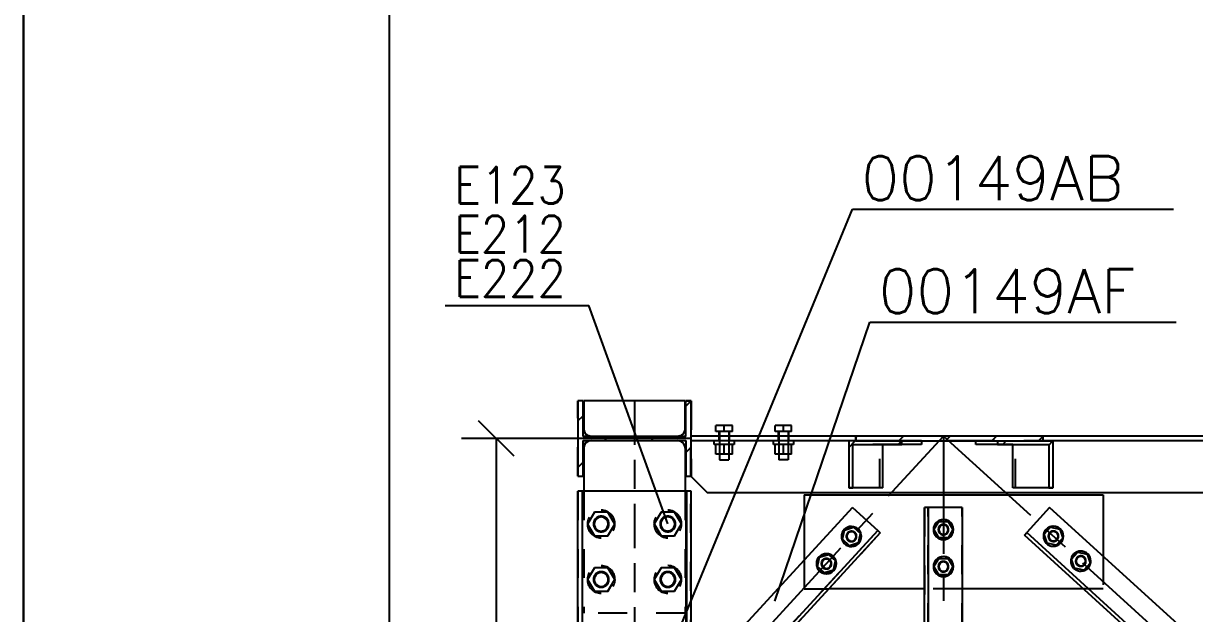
# Model space of a CAD drawing. Header units: millimetres. Extents: x 505 to 1346, y 20403 to 20997.
# Drawn here: x 505.1 to 584.2, y 20487.4 to 20527.3 of the extents above; entities that cross this region are included whole.
import ezdxf

# ---------------------------------------------------------------- set-up
doc = ezdxf.new("R2010")
doc.units = ezdxf.units.MM
for name, pattern in [('CENTER', [12.7, 7.9375, -1.5875, 1.5875, -1.5875]), ('DXK_LINE_DOT2', [3.9198, 1.9599, -1.9599]), ('DXK_LINE_DOT6', [6.9771, 2.979, -1.0191, 1.9599, -1.0191])]:
    doc.linetypes.add(name, pattern=pattern)
doc.styles.add('RomanS', font='ROMANS__.TTF', dxfattribs={"height": 0.2})

# ---------------------------------------------------------------- blocks, each defined once
blk = doc.blocks.new('Unknown-110200292-1058')
at = {"color": 5, "linetype": 'Continuous'}
blk.add_line((505.065, 20996.85), (505.065, 20402.85), dxfattribs=at)
blk = doc.blocks.new('FORMATO_DET_A1-110200292-76346')
at = {"color": 2, "linetype": 'Continuous', "true_color": 0xffff00}
blk.add_line((505.065, 20403.05), (505.065, 20996.85), dxfattribs=at)
at = {"color": 1, "linetype": 'Continuous', "true_color": 0xff0000}
blk.add_line((529.801, 20412.672), (529.801, 20987.228), dxfattribs=at)
blk = doc.blocks.new('Part-110200292-64537 - 64510')
at = {"linetype": 'Continuous'}
h = blk.add_hatch(dxfattribs=at)
h.set_pattern_fill('', scale=0.7, style=0, pattern_type=0)
h.set_pattern_definition([(45, (564.3966, 20499.0335), (-1.5715, 1.5715), [])])
h.paths.add_polyline_path([(564.397, 20498.798), (564.397, 20499.033), (560.815, 20499.033), (560.815, 20495.858), (561.08, 20495.858), (561.08, 20498.798)])
at = {"color": 7, "linetype": 'DXK_LINE_DOT2'}
for p, q in [((565.724, 20499.033), (560.815, 20499.033)), ((562.91, 20495.858), (562.91, 20499.033)), ((564.397, 20498.798), (561.08, 20498.798)), ((561.08, 20495.858), (560.815, 20495.858))]:
    blk.add_line(p, q, dxfattribs=at)
at = {"color": 3, "linetype": 'Continuous'}
for p, q in [((564.397, 20499.033), (560.815, 20499.033)), ((560.815, 20499.033), (560.815, 20495.858)), ((564.397, 20498.798), (564.397, 20499.033)), ((565.724, 20499.033), (565.724, 20498.798)), ((561.08, 20495.858), (561.08, 20498.798)), ((561.08, 20498.798), (564.397, 20498.798)), ((563.118, 20495.858), (563.118, 20498.798)), ((565.724, 20498.798), (564.397, 20498.798)), ((560.815, 20495.858), (561.08, 20495.858)), ((563.118, 20495.858), (561.08, 20495.858))]:
    blk.add_line(p, q, dxfattribs=at)
blk = doc.blocks.new('Bolt-110200292-64834 - 64510')
at = {"color": 3, "linetype": 'Continuous'}
for p, q in [((560.384, 20492.382), (560.523, 20493.008)), ((560.384, 20492.382), (560.523, 20493.008)), ((560.523, 20493.008), (561.135, 20493.201)), ((561.135, 20493.201), (560.523, 20493.008)), ((560.523, 20493.008), (560.523, 20493.008)), ((561.135, 20493.201), (561.608, 20492.767)), ((561.135, 20493.201), (561.135, 20493.201)), ((561.608, 20492.767), (561.135, 20493.201)), ((561.608, 20492.767), (561.468, 20492.141)), ((561.468, 20492.141), (561.608, 20492.767)), ((561.608, 20492.767), (561.608, 20492.767)), ((560.857, 20491.948), (560.384, 20492.382)), ((560.384, 20492.382), (560.384, 20492.382)), ((560.384, 20492.382), (560.856, 20491.948)), ((560.856, 20491.948), (561.468, 20492.141)), ((560.857, 20491.948), (560.856, 20491.948)), ((561.468, 20492.141), (560.857, 20491.948)), ((561.468, 20492.141), (561.468, 20492.141)), ((558.694, 20490.54), (558.833, 20491.166)), ((558.694, 20490.54), (558.833, 20491.166)), ((558.833, 20491.166), (559.445, 20491.359)), ((559.445, 20491.359), (558.833, 20491.166)), ((558.833, 20491.166), (558.833, 20491.166)), ((559.445, 20491.359), (559.917, 20490.925)), ((559.445, 20491.359), (559.445, 20491.359)), ((559.917, 20490.925), (559.445, 20491.359)), ((559.166, 20490.106), (558.694, 20490.54)), ((558.694, 20490.54), (558.694, 20490.54)), ((558.694, 20490.54), (559.166, 20490.106)), ((559.778, 20490.299), (559.166, 20490.106)), ((559.166, 20490.106), (559.778, 20490.299)), ((559.917, 20490.925), (559.778, 20490.299)), ((559.778, 20490.299), (559.917, 20490.925)), ((559.778, 20490.299), (559.778, 20490.299)), ((559.917, 20490.925), (559.917, 20490.925)), ((559.166, 20490.106), (559.166, 20490.106))]:
    blk.add_line(p, q, dxfattribs=at)
at = {"color": 3, "linetype": 'DXK_LINE_DOT2'}
for p, q in [((560.384, 20492.382), (560.524, 20493.008)), ((560.524, 20493.008), (561.135, 20493.2)), ((561.135, 20493.2), (561.607, 20492.767)), ((561.607, 20492.767), (561.468, 20492.141)), ((561.607, 20492.767), (561.607, 20492.767)), ((560.857, 20491.949), (560.384, 20492.382)), ((560.384, 20492.382), (560.384, 20492.382)), ((561.468, 20492.141), (560.857, 20491.949)), ((558.694, 20490.54), (558.833, 20491.166)), ((558.833, 20491.166), (559.445, 20491.358)), ((559.445, 20491.358), (559.917, 20490.925)), ((559.167, 20490.107), (558.694, 20490.54)), ((558.694, 20490.54), (558.694, 20490.54)), ((559.778, 20490.299), (559.167, 20490.107)), ((559.917, 20490.925), (559.778, 20490.299)), ((559.917, 20490.925), (559.917, 20490.925))]:
    blk.add_line(p, q, dxfattribs=at)
at = {"color": 3, "linetype": 'Continuous'}
for centre, radius, start, end in [((560.996, 20492.575), 0.675, 137.4649, 317.4649), ((560.996, 20492.575), 0.675, 167.4649, 347.4649), ((560.996, 20492.575), 0.675, 347.4649, 167.4649), ((560.996, 20492.575), 0.675, 317.4649, 137.4649), ((560.996, 20492.575), 0.35, 47.4649, 227.4649), ((560.996, 20492.575), 0.317, 167.4649, 347.4649), ((560.996, 20492.575), 0.317, 347.4649, 167.4649), ((560.996, 20492.575), 0.35, 227.4649, 47.4649), ((559.306, 20490.732), 0.675, 137.4649, 317.4649), ((559.306, 20490.732), 0.675, 347.4649, 167.4649), ((559.306, 20490.732), 0.675, 317.4649, 137.4649), ((559.306, 20490.732), 0.35, 47.4649, 227.4649), ((559.306, 20490.732), 0.317, 347.4649, 167.4649), ((559.306, 20490.732), 0.35, 227.4649, 47.4649), ((559.306, 20490.732), 0.675, 167.4649, 347.4649), ((559.306, 20490.732), 0.317, 167.4649, 347.4649)]:
    blk.add_arc(centre, radius, start, end, dxfattribs=at)
at = {"color": 3, "linetype": 'DXK_LINE_DOT2'}
for centre, radius, start, end in [((560.996, 20492.575), 0.35, 29.4649, 209.4649), ((560.996, 20492.575), 0.317, 137.4649, 317.4649), ((560.996, 20492.575), 0.35, 209.4649, 29.4649), ((560.996, 20492.575), 0.317, 317.4649, 137.4649), ((559.306, 20490.732), 0.35, 29.4649, 209.4649), ((559.306, 20490.732), 0.317, 137.4649, 317.4649), ((559.306, 20490.732), 0.317, 317.4649, 137.4649), ((559.306, 20490.732), 0.35, 209.4649, 29.4649)]:
    blk.add_arc(centre, radius, start, end, dxfattribs=at)
blk = doc.blocks.new('Part-110200292-64533 - 64510')
at = {"linetype": 'Continuous'}
h = blk.add_hatch(dxfattribs=at)
h.set_pattern_fill('', scale=0.7, style=0, pattern_type=0)
h.set_pattern_definition([(45, (550.1635, 20501.7485), (-1.57154, 1.57154), [])])
h.paths.add_polyline_path([(550.163, 20496.648), (550.163, 20501.748), (549.808, 20501.748), (549.808, 20499.343), (542.868, 20499.343), (542.868, 20501.748), (542.513, 20501.748), (542.513, 20496.648), (542.868, 20496.648), (542.868, 20499.053), (549.808, 20499.053), (549.808, 20496.648)])
at = {"color": 3, "linetype": 'Continuous'}
for p, q in [((542.514, 20501.748), (542.513, 20501.748)), ((542.868, 20501.748), (542.513, 20501.748)), ((542.513, 20501.748), (542.513, 20496.648)), ((542.868, 20501.748), (542.869, 20501.748)), ((542.868, 20499.343), (542.868, 20501.748)), ((549.808, 20501.748), (549.809, 20501.748)), ((549.808, 20499.343), (549.808, 20501.748)), ((550.163, 20501.748), (549.808, 20501.748)), ((550.163, 20501.748), (550.164, 20501.748)), ((550.163, 20496.648), (550.163, 20501.748)), ((542.869, 20499.343), (542.868, 20499.343)), ((549.808, 20499.343), (542.868, 20499.343)), ((542.868, 20499.053), (542.869, 20499.053)), ((542.868, 20496.648), (542.868, 20499.053)), ((542.868, 20499.053), (549.808, 20499.053)), ((549.808, 20499.343), (549.809, 20499.343)), ((549.809, 20499.053), (549.808, 20499.053)), ((549.808, 20499.053), (549.808, 20496.648)), ((542.513, 20496.648), (542.514, 20496.648)), ((542.513, 20496.648), (542.868, 20496.648)), ((542.869, 20496.648), (542.868, 20496.648)), ((549.808, 20496.648), (549.809, 20496.648)), ((549.808, 20496.648), (550.163, 20496.648)), ((550.164, 20496.648), (550.163, 20496.648))]:
    blk.add_line(p, q, dxfattribs=at)
at = {"color": 7, "linetype": 'DXK_LINE_DOT2'}
for p, q in [((542.514, 20496.648), (542.514, 20501.748)), ((542.868, 20501.748), (542.514, 20501.748)), ((542.869, 20501.748), (542.869, 20499.343)), ((549.809, 20499.343), (549.809, 20501.748)), ((549.809, 20501.748), (550.164, 20501.748)), ((550.164, 20501.748), (550.164, 20496.648)), ((542.869, 20499.343), (549.809, 20499.343)), ((542.869, 20499.053), (542.869, 20496.648)), ((542.869, 20499.053), (549.808, 20499.053)), ((549.809, 20496.648), (549.809, 20499.053)), ((542.514, 20496.648), (542.868, 20496.648)), ((549.809, 20496.648), (550.163, 20496.648))]:
    blk.add_line(p, q, dxfattribs=at)
blk = doc.blocks.new('Part-110200292-64534 - 64510')
at = {"color": 3, "linetype": 'Continuous'}
for p, q in [((550.163, 20495.648), (542.513, 20495.648)), ((542.513, 20457.548), (542.513, 20495.648)), ((542.828, 20457.548), (542.828, 20495.648)), ((549.836, 20495.648), (549.848, 20495.648)), ((549.836, 20457.548), (549.836, 20495.648)), ((549.848, 20495.648), (549.848, 20457.548)), ((550.163, 20457.548), (550.163, 20495.648)), ((550.163, 20457.548), (542.513, 20457.548)), ((549.836, 20457.548), (549.848, 20457.548))]:
    blk.add_line(p, q, dxfattribs=at)
at = {"color": 7, "linetype": 'DXK_LINE_DOT2'}
for p, q in [((542.513, 20495.648), (542.513, 20457.548)), ((542.828, 20457.548), (542.828, 20495.648)), ((550.151, 20495.648), (550.163, 20495.648)), ((550.151, 20457.548), (550.151, 20495.648)), ((550.151, 20457.548), (550.163, 20457.548))]:
    blk.add_line(p, q, dxfattribs=at)
blk = doc.blocks.new('Part-110200292-64538 - 64510')
at = {"linetype": 'Continuous'}
h = blk.add_hatch(dxfattribs=at)
h.set_pattern_fill('', scale=0.7, style=0, pattern_type=0)
h.set_pattern_definition([(45, (574.596, 20499.0335), (-1.5715, 1.5715), [])])
h.paths.add_polyline_path([(574.596, 20495.858), (574.596, 20499.033), (570.852, 20499.033), (570.852, 20498.798), (574.319, 20498.798), (574.319, 20495.858)])
at = {"color": 3, "linetype": 'Continuous'}
for p, q in [((569.396, 20498.798), (569.396, 20499.033)), ((570.852, 20499.033), (574.596, 20499.033)), ((570.852, 20499.033), (570.852, 20498.798)), ((574.596, 20499.033), (574.596, 20495.858)), ((570.852, 20498.798), (569.396, 20498.798)), ((570.852, 20498.798), (574.319, 20498.798)), ((571.889, 20495.858), (571.889, 20498.798)), ((574.319, 20498.798), (574.319, 20495.858)), ((574.319, 20495.858), (571.889, 20495.858)), ((574.319, 20495.858), (574.596, 20495.858))]:
    blk.add_line(p, q, dxfattribs=at)
at = {"color": 7, "linetype": 'DXK_LINE_DOT2'}
for p, q in [((574.596, 20499.033), (569.396, 20499.033)), ((572.088, 20495.858), (572.088, 20499.033)), ((571.889, 20498.798), (570.852, 20498.798)), ((571.889, 20498.798), (574.319, 20498.798)), ((574.596, 20495.858), (574.319, 20495.858))]:
    blk.add_line(p, q, dxfattribs=at)
blk = doc.blocks.new('Part-110200292-64561 - 64510')
at = {"color": 7, "linetype": 'CENTER'}
blk.add_line((567.211, 20499.348), (567.211, 20453.848), dxfattribs=at)
at = {"color": 3, "linetype": 'Continuous'}
for p, q in [((566.175, 20494.538), (565.94, 20494.538)), ((565.94, 20458.658), (565.94, 20494.538)), ((566.175, 20494.538), (566.175, 20458.658)), ((568.481, 20494.538), (566.175, 20494.538)), ((568.481, 20494.538), (568.481, 20458.658)), ((566.175, 20458.658), (565.94, 20458.658)), ((568.481, 20458.658), (566.175, 20458.658))]:
    blk.add_line(p, q, dxfattribs=at)
at = {"color": 7, "linetype": 'DXK_LINE_DOT2'}
for p, q in [((565.94, 20494.538), (565.94, 20458.658)), ((566.175, 20458.658), (566.175, 20494.538)), ((568.481, 20458.658), (568.481, 20494.538))]:
    blk.add_line(p, q, dxfattribs=at)
blk = doc.blocks.new('Part-110200292-64573 - 64510')
at = {"color": 7, "linetype": 'CENTER'}
blk.add_line((567.211, 20499.351), (617.21, 20453.848), dxfattribs=at)
at = {"color": 3, "linetype": 'Continuous'}
for p, q in [((574.385, 20494.538), (572.834, 20492.834)), ((611.745, 20460.539), (574.385, 20494.538)), ((572.676, 20492.66), (572.834, 20492.834)), ((610.036, 20458.661), (572.676, 20492.66)), ((610.194, 20458.834), (572.834, 20492.834)), ((611.745, 20460.539), (610.194, 20458.834)), ((610.036, 20458.661), (610.194, 20458.834))]:
    blk.add_line(p, q, dxfattribs=at)
blk = doc.blocks.new('Part-110200292-64574 - 64510')
at = {"color": 7, "linetype": 'CENTER'}
blk.add_line((546.338, 20476.598), (567.211, 20499.348), dxfattribs=at)
at = {"color": 3, "linetype": 'Continuous'}
for p, q in [((561.074, 20494.538), (551.163, 20483.736)), ((561.074, 20494.538), (562.772, 20492.98)), ((562.772, 20492.98), (552.862, 20482.178)), ((562.946, 20492.821), (553.035, 20482.019)), ((562.772, 20492.98), (562.772, 20492.98)), ((562.772, 20492.98), (562.946, 20492.821)), ((562.946, 20492.821), (562.946, 20492.821)), ((551.163, 20483.736), (552.862, 20482.178)), ((552.862, 20482.178), (553.035, 20482.019)), ((552.862, 20482.178), (552.862, 20482.178)), ((553.035, 20482.019), (553.035, 20482.019))]:
    blk.add_line(p, q, dxfattribs=at)
at = {"color": 7, "linetype": 'DXK_LINE_DOT2'}
for p, q in [((561.074, 20494.538), (561.074, 20494.538)), ((562.772, 20492.98), (552.862, 20482.178)), ((562.946, 20492.821), (553.035, 20482.019)), ((562.772, 20492.98), (562.946, 20492.821)), ((553.035, 20482.019), (552.862, 20482.178))]:
    blk.add_line(p, q, dxfattribs=at)
blk = doc.blocks.new('Part-110200292-64589 - 64510')
at = {"color": 3, "linetype": 'Continuous'}
for p, q in [((543.264, 20499.029), (543.419, 20499.053)), ((549.259, 20499.053), (549.413, 20499.029)), ((542.919, 20498.553), (542.943, 20498.708)), ((542.919, 20498.553), (542.919, 20495.648)), ((549.734, 20498.708), (549.759, 20498.553)), ((549.759, 20498.553), (549.759, 20495.648))]:
    blk.add_line(p, q, dxfattribs=at)
at = {"color": 7, "linetype": 'DXK_LINE_DOT2'}
for p, q in [((543.419, 20499.053), (543.264, 20499.029)), ((549.413, 20499.029), (549.259, 20499.053)), ((542.943, 20498.708), (542.919, 20498.553)), ((549.759, 20498.553), (549.734, 20498.708)), ((542.919, 20495.648), (542.919, 20487.398)), ((549.759, 20495.648), (549.759, 20487.398)), ((549.759, 20487.398), (542.919, 20487.398))]:
    blk.add_line(p, q, dxfattribs=at)
at = {"color": 3, "linetype": 'Continuous'}
for centre, start, end in [((543.419, 20498.553), 108, 162), ((549.259, 20498.553), 18, 72)]:
    blk.add_arc(centre, 0.5, start, end, dxfattribs=at)
at = {"color": 7, "linetype": 'DXK_LINE_DOT2'}
for centre, start, end in [((543.419, 20498.553), 108, 162), ((549.259, 20498.553), 18, 72)]:
    blk.add_arc(centre, 0.5, start, end, dxfattribs=at)
blk = doc.blocks.new('Bolt-110200292-64590 - 64510')
at = {"color": 3, "linetype": 'DXK_LINE_DOT2'}
for p, q in [((543.633, 20494.211), (543.175, 20493.417)), ((544.55, 20494.211), (543.633, 20494.211)), ((545.008, 20493.418), (544.55, 20494.211)), ((548.133, 20494.213), (547.675, 20493.419)), ((549.05, 20494.214), (548.133, 20494.213)), ((549.508, 20493.42), (549.05, 20494.214)), ((543.175, 20493.417), (543.634, 20492.623)), ((544.55, 20492.624), (545.008, 20493.418)), ((547.675, 20493.419), (548.134, 20492.626)), ((549.05, 20492.626), (549.508, 20493.42)), ((543.634, 20492.623), (544.55, 20492.624)), ((548.134, 20492.626), (549.05, 20492.626)), ((543.635, 20490.461), (543.177, 20489.667)), ((544.552, 20490.461), (543.635, 20490.461)), ((545.01, 20489.668), (544.552, 20490.461)), ((548.135, 20490.463), (547.677, 20489.669)), ((549.052, 20490.464), (548.135, 20490.463)), ((549.51, 20489.67), (549.052, 20490.464)), ((543.177, 20489.667), (543.636, 20488.873)), ((544.553, 20488.874), (545.01, 20489.668)), ((547.677, 20489.669), (548.136, 20488.876)), ((549.053, 20488.876), (549.51, 20489.67)), ((543.636, 20488.873), (544.553, 20488.874)), ((548.136, 20488.876), (549.053, 20488.876))]:
    blk.add_line(p, q, dxfattribs=at)
at = {"color": 3, "linetype": 'Continuous'}
for p, q in [((543.634, 20494.209), (543.177, 20493.417)), ((544.549, 20494.21), (543.634, 20494.209)), ((545.007, 20493.418), (544.549, 20494.21)), ((548.134, 20494.212), (547.677, 20493.419)), ((549.049, 20494.213), (548.134, 20494.212)), ((549.507, 20493.42), (549.049, 20494.213)), ((543.177, 20493.417), (543.635, 20492.624)), ((544.55, 20492.625), (545.007, 20493.418)), ((547.677, 20493.419), (548.135, 20492.627)), ((549.05, 20492.628), (549.507, 20493.42)), ((543.635, 20492.624), (544.55, 20492.625)), ((548.135, 20492.627), (549.05, 20492.628)), ((543.636, 20490.459), (543.179, 20489.667)), ((544.551, 20490.46), (543.636, 20490.459)), ((545.009, 20489.668), (544.551, 20490.46)), ((548.136, 20490.462), (547.679, 20489.669)), ((549.051, 20490.463), (548.136, 20490.462)), ((549.509, 20489.67), (549.051, 20490.463)), ((543.179, 20489.667), (543.637, 20488.874)), ((544.552, 20488.875), (545.009, 20489.668)), ((547.679, 20489.669), (548.137, 20488.877)), ((549.052, 20488.878), (549.509, 20489.67)), ((543.637, 20488.874), (544.552, 20488.875)), ((548.137, 20488.877), (549.052, 20488.878))]:
    blk.add_line(p, q, dxfattribs=at)
at = {"color": 3, "linetype": 'DXK_LINE_DOT2'}
for centre, radius, start, end in [((544.092, 20493.417), 0.933, 330.03243, 150.03243), ((548.592, 20493.42), 0.933, 330.03243, 150.03243), ((544.092, 20493.417), 0.933, 150.03243, 330.03243), ((544.092, 20493.417), 0.525, 90.03243, 270.03243), ((544.092, 20493.417), 0.476, 150.03243, 330.03243), ((544.092, 20493.417), 0.476, 330.03243, 150.03243), ((544.092, 20493.417), 0.525, 270.03243, 90.03243), ((548.592, 20493.42), 0.933, 150.03243, 330.03243), ((548.592, 20493.42), 0.525, 90.03243, 270.03243), ((548.592, 20493.42), 0.476, 150.03243, 330.03243), ((548.592, 20493.42), 0.476, 330.03243, 150.03243), ((548.592, 20493.42), 0.525, 270.03243, 90.03243), ((544.094, 20489.667), 0.933, 330.03243, 150.03243), ((544.094, 20489.667), 0.525, 90.03243, 270.03243), ((544.094, 20489.667), 0.525, 270.03243, 90.03243), ((548.594, 20489.67), 0.933, 330.03243, 150.03243), ((548.594, 20489.67), 0.525, 90.03243, 270.03243), ((548.594, 20489.67), 0.525, 270.03243, 90.03243), ((544.094, 20489.667), 0.933, 150.03243, 330.03243), ((544.094, 20489.667), 0.476, 150.03243, 330.03243), ((544.094, 20489.667), 0.476, 330.03243, 150.03243), ((548.594, 20489.67), 0.933, 150.03243, 330.03243), ((548.594, 20489.67), 0.476, 150.03243, 330.03243), ((548.594, 20489.67), 0.476, 330.03243, 150.03243)]:
    blk.add_arc(centre, radius, start, end, dxfattribs=at)
at = {"color": 3, "linetype": 'Continuous'}
for centre, radius, start, end in [((544.092, 20493.417), 0.525, 108.03243, 288.03243), ((544.092, 20493.417), 0.476, 0.03243, 180.03243), ((544.092, 20493.417), 0.476, 180.03243, 0.03243), ((544.092, 20493.417), 0.525, 288.03243, 108.03243), ((548.592, 20493.42), 0.525, 108.03243, 288.03243), ((548.592, 20493.42), 0.476, 0.03243, 180.03243), ((548.592, 20493.42), 0.476, 180.03243, 0.03243), ((548.592, 20493.42), 0.525, 288.03243, 108.03243), ((544.094, 20489.667), 0.525, 108.03243, 288.03243), ((544.094, 20489.667), 0.525, 288.03243, 108.03243), ((548.594, 20489.67), 0.525, 108.03243, 288.03243), ((548.594, 20489.67), 0.525, 288.03243, 108.03243), ((544.094, 20489.667), 0.476, 0.03243, 180.03243), ((544.094, 20489.667), 0.476, 180.03243, 0.03243), ((548.594, 20489.67), 0.476, 0.03243, 180.03243), ((548.594, 20489.67), 0.476, 180.03243, 0.03243)]:
    blk.add_arc(centre, radius, start, end, dxfattribs=at)
blk = doc.blocks.new('Part-110200292-64604 - 64510')
at = {"color": 7, "linetype": 'DXK_LINE_DOT2'}
for p, q in [((550.164, 20499.348), (550.148, 20499.348)), ((550.148, 20499.348), (550.148, 20496.648)), ((550.148, 20496.648), (550.149, 20499.033)), ((550.149, 20499.033), (550.164, 20499.033)), ((573.943, 20499.348), (561.29, 20499.348)), ((569.396, 20499.033), (565.724, 20499.033)), ((551.248, 20495.538), (550.148, 20496.648)), ((550.148, 20496.648), (550.148, 20496.648))]:
    blk.add_line(p, q, dxfattribs=at)
at = {"color": 3, "linetype": 'Continuous'}
for p, q in [((561.29, 20499.348), (550.164, 20499.348)), ((560.815, 20499.033), (550.164, 20499.033)), ((610.478, 20499.348), (573.943, 20499.348)), ((609.825, 20499.033), (574.596, 20499.033)), ((550.148, 20496.648), (551.248, 20495.538)), ((551.248, 20495.538), (1036.416, 20495.538))]:
    blk.add_line(p, q, dxfattribs=at)
blk = doc.blocks.new('Part-110200292-64653 - 64510')
at = {"color": 3, "linetype": 'Continuous'}
for p, q in [((549.759, 20501.748), (542.919, 20501.748)), ((542.919, 20501.748), (542.919, 20499.843)), ((549.759, 20499.843), (549.759, 20501.748)), ((542.944, 20499.689), (542.919, 20499.843)), ((549.759, 20499.843), (549.735, 20499.689)), ((543.419, 20499.343), (543.265, 20499.368)), ((549.414, 20499.368), (549.259, 20499.343))]:
    blk.add_line(p, q, dxfattribs=at)
at = {"color": 7, "linetype": 'DXK_LINE_DOT2'}
for p, q in [((542.919, 20501.748), (542.919, 20499.843)), ((549.759, 20499.843), (549.759, 20501.748)), ((542.919, 20499.843), (542.944, 20499.689)), ((549.735, 20499.689), (549.759, 20499.843)), ((543.265, 20499.368), (543.419, 20499.343)), ((549.259, 20499.343), (549.414, 20499.368))]:
    blk.add_line(p, q, dxfattribs=at)
at = {"color": 3, "linetype": 'Continuous'}
for centre, start, end in [((543.419, 20499.843), 198, 252), ((549.259, 20499.843), 288, 342)]:
    blk.add_arc(centre, 0.5, start, end, dxfattribs=at)
at = {"color": 7, "linetype": 'DXK_LINE_DOT2'}
for centre, start, end in [((543.419, 20499.843), 198, 252), ((549.259, 20499.843), 288, 342)]:
    blk.add_arc(centre, 0.5, start, end, dxfattribs=at)
blk = doc.blocks.new('Part-110200292-64655 - 64510')
at = {"linetype": 'Continuous'}
h = blk.add_hatch(dxfattribs=at)
h.set_pattern_fill('', scale=0.7, style=0, pattern_type=0)
h.set_pattern_definition([(45, (573.943, 20499.3485), (-1.57154, 1.57154), [])])
h.paths.add_polyline_path([(573.943, 20499.033), (573.943, 20499.348), (561.29, 20499.348), (561.29, 20499.033)])
at = {"color": 7, "linetype": 'DXK_LINE_DOT2'}
for p, q in [((561.29, 20499.348), (561.29, 20499.033)), ((573.943, 20499.033), (573.943, 20499.348))]:
    blk.add_line(p, q, dxfattribs=at)
at = {"color": 3, "linetype": 'Continuous'}
for p, q in [((561.29, 20499.033), (561.29, 20499.348)), ((573.943, 20499.348), (561.29, 20499.348)), ((561.29, 20499.033), (573.943, 20499.033)), ((573.943, 20499.033), (573.943, 20499.348))]:
    blk.add_line(p, q, dxfattribs=at)
blk = doc.blocks.new('Bolt-110200292-64832 - 64510')
at = {"color": 3, "linetype": 'Continuous'}
for p, q in [((574.013, 20492.726), (574.445, 20493.201)), ((574.208, 20492.115), (574.013, 20492.726)), ((574.445, 20493.201), (575.072, 20493.064)), ((575.072, 20493.064), (575.267, 20492.453)), ((574.835, 20491.979), (574.208, 20492.115)), ((575.267, 20492.453), (574.835, 20491.979)), ((575.862, 20491.044), (576.294, 20491.518)), ((576.057, 20490.433), (575.862, 20491.044)), ((576.294, 20491.518), (576.921, 20491.381)), ((576.921, 20491.381), (577.116, 20490.77)), ((576.684, 20490.296), (576.057, 20490.433)), ((577.116, 20490.77), (576.684, 20490.296))]:
    blk.add_line(p, q, dxfattribs=at)
at = {"color": 3, "linetype": 'DXK_LINE_DOT2'}
for p, q in [((574.014, 20492.726), (574.445, 20493.2)), ((574.209, 20492.116), (574.014, 20492.726)), ((574.445, 20493.2), (575.071, 20493.064)), ((575.071, 20493.064), (575.266, 20492.453)), ((574.835, 20491.979), (574.209, 20492.116)), ((575.266, 20492.453), (574.835, 20491.979)), ((575.863, 20491.044), (576.294, 20491.518)), ((576.058, 20490.433), (575.863, 20491.044)), ((576.294, 20491.518), (576.92, 20491.381)), ((576.92, 20491.381), (577.115, 20490.77)), ((576.684, 20490.296), (576.058, 20490.433)), ((577.115, 20490.77), (576.684, 20490.296))]:
    blk.add_line(p, q, dxfattribs=at)
at = {"color": 3, "linetype": 'Continuous'}
for centre, radius, start, end in [((574.64, 20492.59), 0.675, 77.69628, 257.69628), ((574.64, 20492.59), 0.675, 47.69628, 227.69628), ((574.64, 20492.59), 0.675, 227.69628, 47.69628), ((574.64, 20492.59), 0.35, 137.69628, 317.69628), ((574.64, 20492.59), 0.317, 77.69628, 257.69628), ((574.64, 20492.59), 0.35, 317.69628, 137.69628), ((574.64, 20492.59), 0.675, 257.69628, 77.69628), ((574.64, 20492.59), 0.317, 257.69628, 77.69628), ((576.489, 20490.907), 0.675, 77.69628, 257.69628), ((576.489, 20490.907), 0.675, 47.69628, 227.69628), ((576.489, 20490.907), 0.675, 227.69628, 47.69628), ((576.489, 20490.907), 0.35, 137.69628, 317.69628), ((576.489, 20490.907), 0.317, 77.69628, 257.69628), ((576.489, 20490.907), 0.35, 317.69628, 137.69628), ((576.489, 20490.907), 0.675, 257.69628, 77.69628), ((576.489, 20490.907), 0.317, 257.69628, 77.69628)]:
    blk.add_arc(centre, radius, start, end, dxfattribs=at)
at = {"color": 3, "linetype": 'DXK_LINE_DOT2'}
for centre, radius, start, end in [((574.64, 20492.59), 0.35, 119.69628, 299.69628), ((574.64, 20492.59), 0.317, 47.69628, 227.69628), ((574.64, 20492.59), 0.317, 227.69628, 47.69628), ((574.64, 20492.59), 0.35, 299.69628, 119.69628), ((576.489, 20490.907), 0.35, 119.69628, 299.69628), ((576.489, 20490.907), 0.317, 47.69628, 227.69628), ((576.489, 20490.907), 0.317, 227.69628, 47.69628), ((576.489, 20490.907), 0.35, 299.69628, 119.69628)]:
    blk.add_arc(centre, radius, start, end, dxfattribs=at)
blk = doc.blocks.new('Part-110200292-64831 - 64510')
at = {"color": 3, "linetype": 'Continuous'}
for p, q in [((557.806, 20495.388), (577.989, 20495.388)), ((557.806, 20495.388), (557.806, 20490.976)), ((577.989, 20495.388), (577.989, 20491.259)), ((565.94, 20489.038), (559.475, 20489.038)), ((576.655, 20489.038), (568.481, 20489.038))]:
    blk.add_line(p, q, dxfattribs=at)
at = {"color": 7, "linetype": 'DXK_LINE_DOT2'}
for p, q in [((557.806, 20490.976), (557.806, 20489.038)), ((577.989, 20491.259), (577.989, 20489.038)), ((557.806, 20489.038), (559.475, 20489.038)), ((568.481, 20489.038), (565.94, 20489.038)), ((577.989, 20489.038), (576.655, 20489.038))]:
    blk.add_line(p, q, dxfattribs=at)
blk = doc.blocks.new('Bolt-110200292-64833 - 64510')
at = {"color": 3, "linetype": 'Continuous'}
for p, q in [((566.569, 20493.038), (566.89, 20493.594)), ((566.89, 20493.594), (567.531, 20493.594)), ((567.531, 20493.594), (567.852, 20493.038)), ((566.89, 20492.483), (566.569, 20493.038)), ((567.852, 20493.038), (567.531, 20492.483)), ((567.531, 20492.483), (566.89, 20492.483)), ((566.569, 20490.538), (566.89, 20491.094)), ((566.89, 20491.094), (567.531, 20491.094)), ((567.531, 20491.094), (567.852, 20490.538)), ((566.89, 20489.983), (566.569, 20490.538)), ((567.852, 20490.538), (567.531, 20489.983)), ((567.531, 20489.983), (566.89, 20489.983))]:
    blk.add_line(p, q, dxfattribs=at)
at = {"color": 3, "linetype": 'DXK_LINE_DOT2'}
for p, q in [((566.57, 20493.038), (566.89, 20493.593)), ((566.89, 20493.593), (567.531, 20493.593)), ((567.531, 20493.593), (567.851, 20493.038)), ((566.89, 20492.483), (566.57, 20493.038)), ((567.851, 20493.038), (567.531, 20492.483)), ((567.531, 20492.483), (566.89, 20492.483)), ((566.57, 20490.538), (566.89, 20491.093)), ((566.89, 20491.093), (567.531, 20491.093)), ((567.531, 20491.093), (567.851, 20490.538)), ((566.89, 20489.983), (566.57, 20490.538)), ((567.851, 20490.538), (567.531, 20489.983)), ((567.531, 20489.983), (566.89, 20489.983))]:
    blk.add_line(p, q, dxfattribs=at)
at = {"color": 3, "linetype": 'Continuous'}
for centre, radius, start, end in [((567.211, 20493.038), 0.675, 30, 210), ((567.211, 20493.038), 0.675, 0, 180), ((567.211, 20493.038), 0.675, 210, 30), ((567.211, 20493.038), 0.35, 90, 270), ((567.211, 20493.038), 0.317, 30, 210), ((567.211, 20493.038), 0.35, 270, 90), ((567.211, 20493.038), 0.675, 180, 0), ((567.211, 20493.038), 0.317, 210, 30), ((567.211, 20490.538), 0.675, 30, 210), ((567.211, 20490.538), 0.675, 0, 180), ((567.211, 20490.538), 0.675, 180, 0), ((567.211, 20490.538), 0.675, 210, 30), ((567.211, 20490.538), 0.35, 90, 270), ((567.211, 20490.538), 0.317, 30, 210), ((567.211, 20490.538), 0.317, 210, 30), ((567.211, 20490.538), 0.35, 270, 90)]:
    blk.add_arc(centre, radius, start, end, dxfattribs=at)
at = {"color": 3, "linetype": 'DXK_LINE_DOT2'}
for centre, radius, start, end in [((567.211, 20493.038), 0.35, 72, 252), ((567.211, 20493.038), 0.317, 0, 180), ((567.211, 20493.038), 0.35, 252, 72), ((567.211, 20493.038), 0.317, 180, 0), ((567.211, 20490.538), 0.35, 72, 252), ((567.211, 20490.538), 0.317, 0, 180), ((567.211, 20490.538), 0.317, 180, 0), ((567.211, 20490.538), 0.35, 252, 72)]:
    blk.add_arc(centre, radius, start, end, dxfattribs=at)
blk = doc.blocks.new('Bolt-110200292-64982 - 64510')
at = {"color": 3, "linetype": 'Continuous'}
for p, q in [((552.953, 20500.073), (551.843, 20500.073)), ((551.843, 20499.663), (551.843, 20500.073)), ((551.843, 20499.663), (551.843, 20500.073)), ((552.953, 20499.663), (551.843, 20499.663)), ((552.048, 20499.663), (552.048, 20499.348)), ((552.081, 20499.663), (552.081, 20499.348)), ((552.398, 20499.663), (552.398, 20500.073)), ((552.716, 20499.663), (552.716, 20499.348)), ((552.748, 20499.663), (552.748, 20499.348)), ((552.953, 20499.663), (552.953, 20500.073)), ((552.953, 20499.663), (552.953, 20500.073)), ((556.953, 20500.073), (555.843, 20500.073)), ((555.843, 20499.663), (555.843, 20500.073)), ((555.843, 20499.663), (555.843, 20500.073)), ((556.953, 20499.663), (555.843, 20499.663)), ((556.048, 20499.663), (556.048, 20499.348)), ((556.081, 20499.663), (556.081, 20499.348)), ((556.398, 20499.663), (556.398, 20500.073)), ((556.716, 20499.663), (556.716, 20499.348)), ((556.748, 20499.663), (556.748, 20499.348)), ((556.953, 20499.663), (556.953, 20500.073)), ((556.953, 20499.663), (556.953, 20500.073)), ((551.723, 20498.783), (551.723, 20499.033)), ((552.081, 20499.033), (552.081, 20497.758)), ((552.716, 20499.033), (552.716, 20497.758)), ((553.073, 20499.033), (553.073, 20498.783)), ((555.723, 20498.783), (555.723, 20499.033)), ((556.081, 20499.033), (556.081, 20497.758)), ((556.716, 20499.033), (556.716, 20497.758)), ((557.073, 20499.033), (557.073, 20498.783)), ((553.073, 20498.783), (551.723, 20498.783)), ((551.843, 20498.148), (551.843, 20498.783)), ((551.843, 20498.148), (551.843, 20498.783)), ((552.954, 20498.148), (551.843, 20498.148)), ((552.398, 20498.148), (552.398, 20498.783)), ((552.954, 20498.148), (552.954, 20498.783)), ((552.954, 20498.148), (552.954, 20498.783)), ((557.073, 20498.783), (555.723, 20498.783)), ((555.843, 20498.148), (555.843, 20498.783)), ((555.843, 20498.148), (555.843, 20498.783)), ((556.954, 20498.148), (555.843, 20498.148)), ((556.398, 20498.148), (556.398, 20498.783)), ((556.954, 20498.148), (556.954, 20498.783)), ((556.954, 20498.148), (556.954, 20498.783)), ((552.081, 20497.758), (552.716, 20497.758)), ((556.716, 20497.758), (556.081, 20497.758))]:
    blk.add_line(p, q, dxfattribs=at)
at = {"color": 3, "linetype": 'DXK_LINE_DOT2'}
for p, q in [((552.398, 20499.663), (552.398, 20500.073)), ((556.398, 20499.663), (556.398, 20500.073)), ((552.048, 20499.033), (551.723, 20499.033)), ((552.048, 20499.348), (552.048, 20499.033)), ((552.065, 20499.348), (552.048, 20499.348)), ((552.048, 20499.033), (552.065, 20499.033)), ((552.065, 20499.348), (552.115, 20499.348)), ((552.065, 20499.033), (552.115, 20499.033)), ((552.081, 20499.348), (552.081, 20499.033)), ((552.748, 20499.348), (552.115, 20499.348)), ((553.073, 20499.033), (552.115, 20499.033)), ((552.716, 20499.348), (552.716, 20499.033)), ((552.748, 20499.348), (552.748, 20499.033)), ((556.048, 20499.033), (555.723, 20499.033)), ((556.048, 20499.348), (556.048, 20499.033)), ((556.065, 20499.348), (556.048, 20499.348)), ((556.048, 20499.033), (556.065, 20499.033)), ((556.065, 20499.348), (556.115, 20499.348)), ((556.065, 20499.033), (556.115, 20499.033)), ((556.081, 20499.348), (556.081, 20499.033)), ((556.748, 20499.348), (556.115, 20499.348)), ((557.073, 20499.033), (556.115, 20499.033)), ((556.716, 20499.348), (556.716, 20499.033)), ((556.748, 20499.348), (556.748, 20499.033)), ((552.398, 20498.148), (552.398, 20498.783)), ((556.398, 20498.148), (556.398, 20498.783))]:
    blk.add_line(p, q, dxfattribs=at)
blk = doc.blocks.new('Line-110200292-69312 - 64510')
at = {"color": 7, "linetype": 'DXK_LINE_DOT6'}
blk.add_line((546.339, 20501.748), (546.339, 20451.448), dxfattribs=at)
blk = doc.blocks.new('StraightDimension-110200292-69587 - 64510')
at = {"color": 7, "linetype": 'Continuous'}
for p, q in [((538.216, 20497.998), (535.816, 20500.398)), ((550.164, 20499.198), (534.666, 20499.198)), ((537.016, 20453.998), (537.016, 20499.198)), ((535.816, 20455.198), (538.216, 20452.798)), ((550.164, 20453.998), (534.666, 20453.998))]:
    blk.add_line(p, q, dxfattribs=at)
at = {"color": 0}
blk.add_wipeout([(536.416, 20480.68), (532.916, 20480.68), (532.916, 20472.517), (536.416, 20472.517)], dxfattribs=at)
at = {"color": 3, "style": 'RomanS'}
blk.add_text('904', height=2.4772, rotation=90.00021, dxfattribs=at).set_placement((535.916, 20473.017))
blk = doc.blocks.new('Mark-110200292-75666 - 64510')
at = {"color": 7, "linetype": 'Continuous'}
for p in [(533.551, 20508.18), (548.592, 20493.42)]:
    blk.add_line(p, (543.249, 20508.18), dxfattribs=at)
at = {"color": 0}
blk.add_wipeout([(542.649, 20508.78), (542.649, 20517.58), (534.151, 20517.58), (534.151, 20508.78)], dxfattribs=at)
at = {"color": 3, "style": 'RomanS', "width": 0.9}
for s, p in [('E123', (534.151, 20515.08)), ('E212', (534.151, 20511.78)), ('E222', (534.151, 20508.78))]:
    blk.add_text(s, height=2.4772, dxfattribs=at).set_placement(p)
blk = doc.blocks.new('Mark-110200292-70258 - 64510')
at = {"color": 7, "linetype": 'Continuous'}
for p, q in [((547.969, 20482.908), (561.068, 20514.707)), ((561.068, 20514.707), (582.743, 20514.707))]:
    blk.add_line(p, q, dxfattribs=at)
at = {"color": 0}
blk.add_wipeout([(582.143, 20515.307), (582.143, 20518.307), (561.668, 20518.307), (561.668, 20515.307)], dxfattribs=at)
blk.add_wipeout([(582.143, 20515.307), (582.143, 20518.307), (561.668, 20518.307), (561.668, 20515.307)], dxfattribs=at)
at = {"color": 6, "style": 'RomanS'}
blk.add_text('00149AB', height=2.9727, dxfattribs=at).set_placement((561.668, 20515.307))
blk = doc.blocks.new('Mark-110200292-70438 - 64510')
at = {"color": 7, "linetype": 'Continuous'}
for p, q in [((555.815, 20488.204), (562.238, 20507.07)), ((562.238, 20507.07), (582.932, 20507.07))]:
    blk.add_line(p, q, dxfattribs=at)
at = {"color": 0}
blk.add_wipeout([(582.332, 20507.67), (582.332, 20510.67), (562.838, 20510.67), (562.838, 20507.67)], dxfattribs=at)
blk.add_wipeout([(582.332, 20507.67), (582.332, 20510.67), (562.838, 20510.67), (562.838, 20507.67)], dxfattribs=at)
at = {"color": 6, "style": 'RomanS'}
blk.add_text('00149AF', height=2.9727, dxfattribs=at).set_placement((562.838, 20507.67))

msp = doc.modelspace()

# ---------------------------------------------------------------- block references
for name in ['Unknown-110200292-1058', 'FORMATO_DET_A1-110200292-76346', 'Part-110200292-64533 - 64510', 'Part-110200292-64653 - 64510', 'Line-110200292-69312 - 64510', 'Bolt-110200292-64982 - 64510', 'Part-110200292-64589 - 64510', 'Part-110200292-64574 - 64510', 'Part-110200292-64604 - 64510', 'Part-110200292-64537 - 64510', 'Part-110200292-64655 - 64510', 'Part-110200292-64561 - 64510', 'Part-110200292-64573 - 64510', 'Part-110200292-64538 - 64510', 'Part-110200292-64534 - 64510', 'Part-110200292-64831 - 64510', 'Bolt-110200292-64590 - 64510', 'Bolt-110200292-64834 - 64510', 'Bolt-110200292-64833 - 64510', 'Bolt-110200292-64832 - 64510']:
    msp.add_blockref(name, (0, 0))

# ---------------------------------------------------------------- next in the draw order: block references
msp.add_blockref('StraightDimension-110200292-69587 - 64510', (0, 0))

# ---------------------------------------------------------------- next in the draw order: block references
msp.add_blockref('Mark-110200292-75666 - 64510', (0, 0))

# ---------------------------------------------------------------- next in the draw order: block references
msp.add_blockref('Mark-110200292-70258 - 64510', (0, 0))

# ---------------------------------------------------------------- next in the draw order: block references
msp.add_blockref('Mark-110200292-70438 - 64510', (0, 0))

doc.saveas('drawing.dxf')
